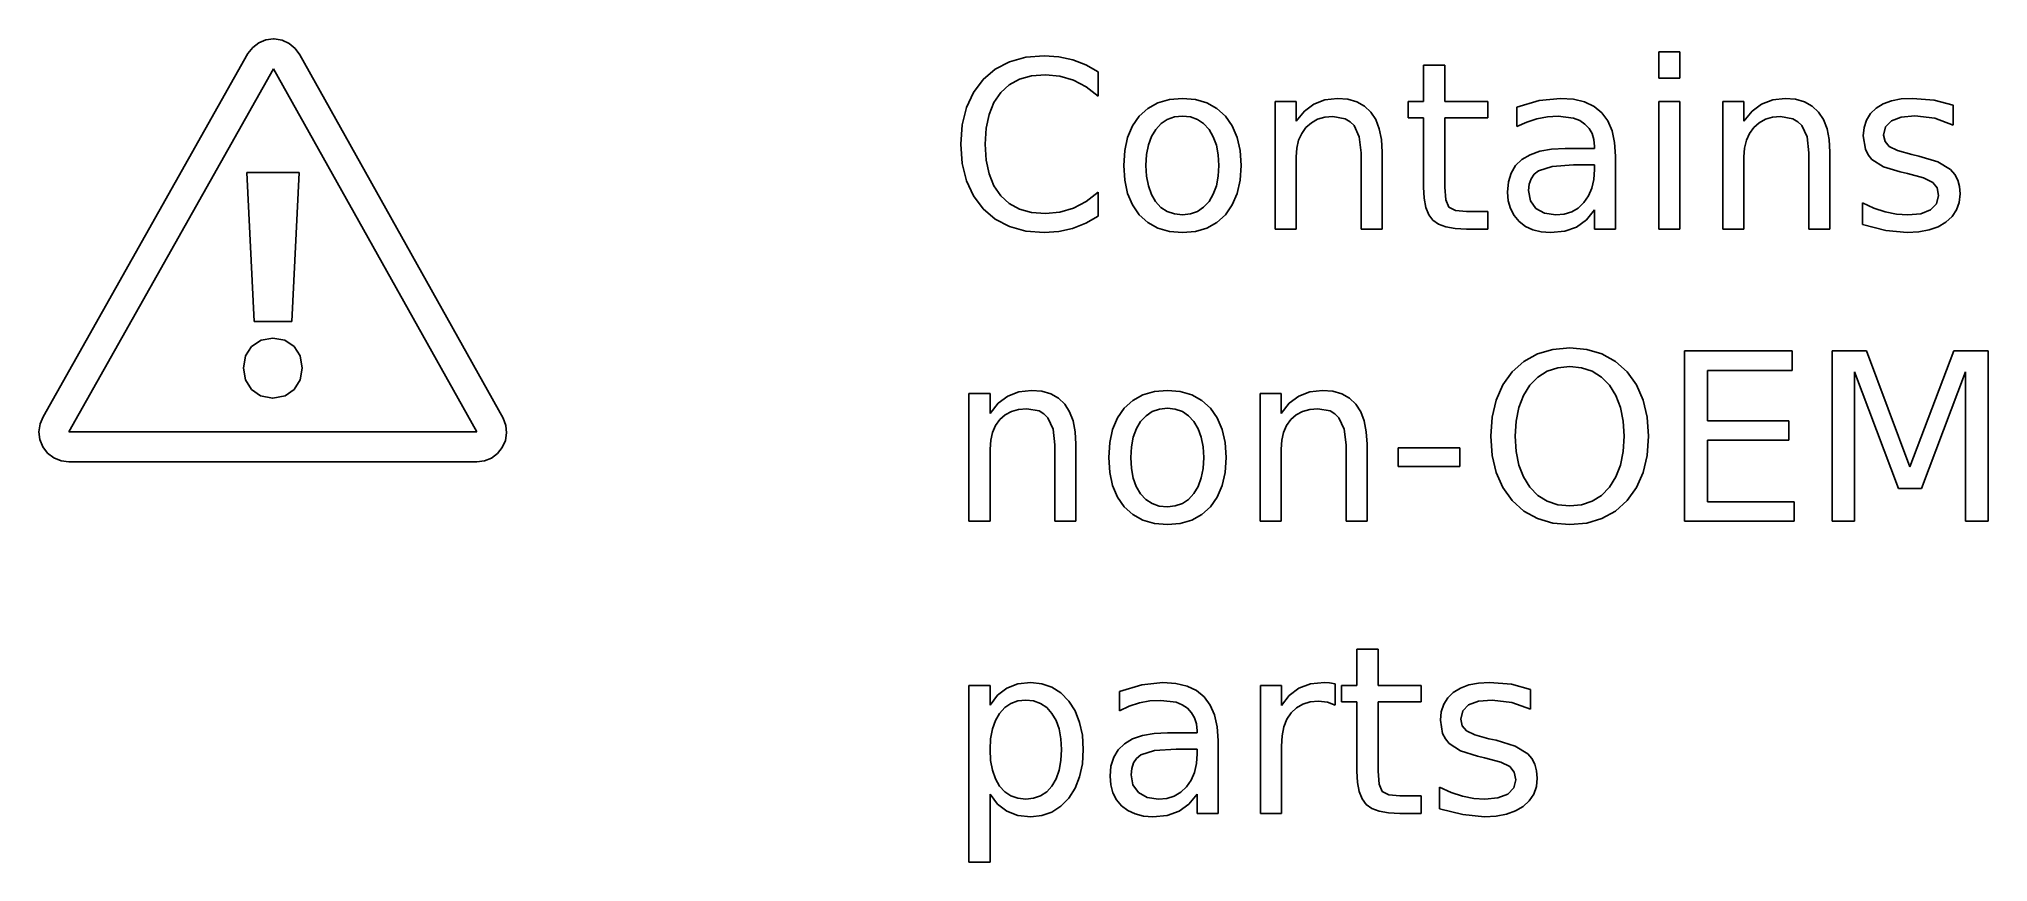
# Model space of a CAD drawing. Extents: x 0 to 226, y -19 to 76.
import ezdxf

# ---------------------------------------------------------------- set-up
doc = ezdxf.new("R2010")
doc.units = 0

msp = doc.modelspace()

# ---------------------------------------------------------------- linework, layer by layer
at = {"layer": 'Layer 1'}
for p, q in [((24.2265, 74.5764), (24.78201, 75.282369)), ((24.78201, 75.282369), (25.487963, 75.811331)), ((25.487963, 75.811331), (26.30557, 76.143338)), ((26.30557, 76.143338), (27.19604, 76.25844)), ((27.19604, 76.25844), (27.2897, 76.2584)), ((27.2897, 76.2584), (28.200296, 76.112892)), ((28.200296, 76.112892), (29.024345, 75.739076)), ((29.024345, 75.739076), (29.722822, 75.163064)), ((29.722822, 75.163064), (30.2567, 74.41097)), ((187.818, 74.78711), (190.252, 74.7871)), ((187.818, 71.7047), (187.818, 74.78711)), ((190.252, 74.7871), (190.252, 71.7047)), ((0.488527, 32.46325), (24.2265, 74.5764)), ((27.19324, 72.79812), (3.46914, 30.69622)), ((50.76584, 30.69622), (27.19324, 72.79812)), ((30.2567, 74.41097), (53.8265, 32.29527)), ((109.47478, 71.5592), (110.883683, 72.763051)), ((110.883683, 72.763051), (112.530712, 73.622945)), ((112.530712, 73.622945), (114.415868, 74.138881)), ((114.415868, 74.138881), (116.53915, 74.31086)), ((116.53915, 74.31086), (118.258942, 74.191797)), ((118.258942, 74.191797), (119.8729, 73.83461)), ((119.8729, 73.83461), (121.39756, 73.252527)), ((121.39756, 73.252527), (122.823, 72.43232)), ((122.823, 72.43232), (122.823, 72.4323)), ((122.823, 72.4323), (122.823, 69.6145)), ((160.553, 69.0192), (160.553, 73.2261)), ((160.553, 73.2261), (163, 73.2261)), ((163, 73.2261), (163, 69.0192)), ((107.540012, 68.314752), (108.346166, 70.063481)), ((108.346166, 70.063481), (109.47478, 71.5592)), ((112.510973, 70.946499), (111.51217, 70.03782)), ((113.708212, 71.595555), (112.510973, 70.946499)), ((115.103888, 71.984989), (113.708212, 71.595555)), ((116.698, 72.1148), (115.103888, 71.984989)), ((118.36825, 71.959375), (116.698, 72.1148)), ((119.939, 71.4931), (118.36825, 71.959375)), ((121.4275, 70.71255), (119.939, 71.4931)), ((122.823, 69.6145), (121.4275, 70.71255)), ((190.252, 71.7047), (187.818, 71.7047)), ((107.056321, 66.313016), (107.540012, 68.314752)), ((110.725033, 68.89019), (110.162792, 67.51105)), ((111.51217, 70.03782), (110.725033, 68.89019)), ((127.58538, 67.3127), (128.577569, 68.215591)), ((128.577569, 68.215591), (129.741735, 68.860513)), ((129.741735, 68.860513), (131.077879, 69.247466)), ((131.077879, 69.247466), (132.586, 69.37645)), ((132.586, 69.37645), (134.088337, 69.247466)), ((132.586, 69.37645), (132.586, 69.37645)), ((134.088337, 69.247466), (135.420348, 68.860513)), ((135.420348, 68.860513), (136.582032, 68.215591)), ((136.582032, 68.215591), (137.57339, 67.3127)), ((143.329, 54.2026), (143.329, 69.0192)), ((143.329, 69.0192), (145.776, 69.0192)), ((145.776, 69.0192), (145.776, 66.7174)), ((145.776, 66.7174), (146.725192, 67.88487)), ((146.725192, 67.88487), (147.82652, 68.715)), ((147.82652, 68.715), (149.10644, 69.211094)), ((149.10644, 69.211094), (150.56496, 69.376458)), ((150.56496, 69.376458), (151.763853, 69.277239)), ((151.763853, 69.277239), (152.807302, 68.979583)), ((152.807302, 68.979583), (153.695308, 68.483489)), ((153.695308, 68.483489), (154.42787, 67.788958)), ((158.767, 67.1275), (158.767, 69.0192)), ((158.767, 69.0192), (160.553, 69.0192)), ((163, 69.0192), (168.014, 69.0192)), ((168.014, 69.0192), (168.014, 67.1275)), ((171.374, 68.3445), (173.96691, 69.111791)), ((171.37418, 66.095568), (171.374, 68.3445)), ((173.96691, 69.111791), (176.41431, 69.376374)), ((176.41431, 69.376374), (177.919951, 69.272195)), ((177.919951, 69.272195), (179.222195, 68.959657)), ((179.222195, 68.959657), (180.321041, 68.43876)), ((180.321041, 68.43876), (181.21649, 67.709504)), ((187.818, 69.0192), (190.252, 69.0192)), ((187.818, 54.2026), (187.818, 69.0192)), ((190.252, 69.0192), (190.252, 54.2026)), ((195.253, 54.2026), (195.253, 69.0192)), ((195.253, 69.0192), (197.7, 69.0192)), ((197.7, 69.0192), (197.7, 66.7174)), ((197.7, 66.7174), (198.649192, 67.88487)), ((198.649192, 67.88487), (199.75052, 68.715)), ((199.75052, 68.715), (201.030437, 69.211094)), ((201.030437, 69.211094), (202.48895, 69.376458)), ((202.48895, 69.376458), (203.687843, 69.277239)), ((203.687843, 69.277239), (204.731292, 68.979583)), ((204.731292, 68.979583), (205.619298, 68.483489)), ((205.619298, 68.483489), (206.35186, 67.788958)), ((212.371266, 67.61032), (213.019497, 68.238702)), ((213.019497, 68.238702), (213.838053, 68.73645)), ((213.838053, 68.73645), (214.81205, 69.091984)), ((214.81205, 69.091984), (215.941488, 69.305305)), ((215.941488, 69.305305), (217.226367, 69.376412)), ((217.226367, 69.376412), (219.766367, 69.177975)), ((219.766367, 69.177975), (221.962407, 68.582663)), ((221.962407, 68.582663), (221.963, 68.5827)), ((221.963, 68.5827), (221.963, 66.2808)), ((106.89509, 64.05827), (107.056321, 66.313016)), ((109.825448, 65.9004), (109.713, 64.05824)), ((110.162792, 67.51105), (109.825448, 65.9004)), ((126.236003, 64.852075), (126.798243, 66.181606)), ((126.798243, 66.181606), (127.58538, 67.3127)), ((129.49038, 65.77812), (128.992632, 64.946338)), ((130.110494, 66.449499), (129.49038, 65.77812)), ((130.833135, 66.929055), (130.110494, 66.449499)), ((131.658304, 67.216789), (130.833135, 66.929055)), ((132.586, 67.3127), (131.658304, 67.216789)), ((133.507904, 67.215962), (132.586, 67.3127)), ((132.586, 67.3127), (132.586, 67.3127)), ((134.328937, 66.925747), (133.507904, 67.215962)), ((135.049099, 66.442057), (134.328937, 66.925747)), ((135.66839, 65.76489), (135.049099, 66.442057)), ((136.166138, 64.928974), (135.66839, 65.76489)), ((137.57339, 67.3127), (138.366311, 66.181606)), ((138.366311, 66.181606), (138.932683, 64.852075)), ((146.913322, 66.00297), (146.415574, 65.317534)), ((147.534266, 66.552807), (146.913322, 66.00297)), ((148.259389, 66.945548), (147.534266, 66.552807)), ((149.088691, 67.181192), (148.259389, 66.945548)), ((150.022172, 67.25974), (149.088691, 67.181192)), ((151.457533, 66.998465), (150.022172, 67.25974)), ((152.021425, 66.671871), (151.457533, 66.998465)), ((152.482792, 66.21464), (152.021425, 66.671871)), ((153.097948, 64.904955), (152.482792, 66.21464)), ((154.42787, 67.788958), (155.000859, 66.908392)), ((155.000859, 66.908392), (155.410138, 65.840965)), ((155.410138, 65.840965), (155.655704, 64.586677)), ((160.553, 67.1275), (158.767, 67.1275)), ((160.55307, 59.08416), (160.553, 67.1275)), ((168.014, 67.1275), (163, 67.1275)), ((163, 67.1275), (163, 59.0841)), ((172.50858, 66.628042), (171.37418, 66.095568)), ((173.68928, 67.00838), (172.50858, 66.628042)), ((174.909668, 67.236583), (173.68928, 67.00838)), ((176.16313, 67.312651), (174.909668, 67.236583)), ((177.935835, 67.081141), (176.16313, 67.312651)), ((178.653516, 66.791753), (177.935835, 67.081141)), ((179.25875, 66.38661), (178.653516, 66.791753)), ((179.744922, 65.882249), (179.25875, 66.38661)), ((180.092188, 65.281977), (179.744922, 65.882249)), ((181.21649, 67.709504), (181.911021, 66.768581)), ((181.911021, 66.768581), (182.407115, 65.612684)), ((182.407115, 65.612684), (182.704771, 64.241811)), ((198.838322, 66.00297), (198.340574, 65.317534)), ((199.459263, 66.552807), (198.838322, 66.00297)), ((200.184384, 66.945548), (199.459263, 66.552807)), ((201.013688, 67.181192), (200.184384, 66.945548)), ((201.947172, 67.25974), (201.013688, 67.181192)), ((203.382533, 66.998465), (201.947172, 67.25974)), ((203.946425, 66.671871), (203.382533, 66.998465)), ((204.407792, 66.21464), (203.946425, 66.671871)), ((205.022948, 64.904955), (204.407792, 66.21464)), ((206.35186, 67.788958), (206.924849, 66.908392)), ((206.924849, 66.908392), (207.334127, 65.840965)), ((207.334127, 65.840965), (207.579694, 64.586677)), ((211.537827, 65.010792), (211.630431, 65.996365)), ((211.630431, 65.996365), (211.908244, 66.862874)), ((211.908244, 66.862874), (212.371266, 67.61032)), ((214.118113, 66.088977), (213.893217, 65.116637)), ((214.7928, 66.783507), (214.118113, 66.088977)), ((215.930512, 67.200226), (214.7928, 66.783507)), ((217.51801, 67.339132), (215.930512, 67.200226)), ((219.81988, 67.074549), (217.51801, 67.339132)), ((221.963, 66.2808), (219.81988, 67.074549)), ((107.056321, 61.808486), (106.89509, 64.05827)), ((109.713, 64.05824), (109.825448, 62.221041)), ((125.78621, 61.5977), (125.898658, 63.324106)), ((125.898658, 63.324106), (126.236003, 64.852075)), ((128.637098, 63.972342), (128.423777, 62.856133)), ((128.992632, 64.946338), (128.637098, 63.972342)), ((136.521673, 63.955805), (136.166138, 64.928974)), ((136.734993, 62.845384), (136.521673, 63.955805)), ((138.932683, 64.852075), (139.272506, 63.324106)), ((139.272506, 63.324106), (139.38578, 61.5977)), ((145.846719, 63.604359), (145.775612, 62.57662)), ((146.06004, 64.517998), (145.846719, 63.604359)), ((146.415574, 65.317534), (146.06004, 64.517998)), ((153.303, 63.0661), (153.097948, 64.904955)), ((155.655704, 64.586677), (155.73756, 63.145528)), ((174.046445, 63.238061), (175.399126, 63.476186)), ((175.399126, 63.476186), (176.95686, 63.555561)), ((176.95686, 63.555561), (180.37, 63.5556)), ((180.300547, 64.585794), (180.092188, 65.281977)), ((180.37, 63.7937), (180.300547, 64.585794)), ((180.37, 63.5556), (180.37, 63.7937)), ((182.704771, 64.241811), (182.80399, 62.655964)), ((197.771719, 63.604359), (197.700612, 62.57662)), ((197.98504, 64.517998), (197.771719, 63.604359)), ((198.340574, 65.317534), (197.98504, 64.517998)), ((205.228, 63.0661), (205.022948, 64.904955)), ((207.579694, 64.586677), (207.66155, 63.145528)), ((211.789182, 63.4729), (211.537827, 65.010792)), ((212.103376, 62.840381), (211.789182, 63.4729)), ((213.893217, 65.116637), (214.055274, 64.359269)), ((214.055274, 64.359269), (214.541447, 63.780497)), ((214.541447, 63.780497), (215.517095, 63.314169)), ((215.517095, 63.314169), (217.147587, 62.867685)), ((107.540012, 59.808402), (107.056321, 61.808486)), ((109.825448, 62.221041), (110.162792, 60.612045)), ((125.898658, 59.876255), (125.78621, 61.5977)), ((128.423777, 62.856133), (128.35267, 61.59771)), ((128.35267, 61.59771), (128.42295, 60.33846)), ((136.8061, 61.59771), (136.734993, 62.845384)), ((136.734993, 60.344248), (136.8061, 61.59771)), ((139.38578, 61.5977), (139.272506, 59.876255)), ((145.775612, 62.57662), (145.776, 54.2026)), ((153.303, 54.2026), (153.303, 63.0661)), ((155.73756, 63.145528), (155.737, 63.1455)), ((155.737, 63.1455), (155.737, 54.2026)), ((170.706088, 60.707984), (171.226984, 61.573667)), ((171.226984, 61.573667), (171.95624, 62.285561)), ((171.95624, 62.285561), (172.898816, 62.841186)), ((172.898816, 62.841186), (174.046445, 63.238061)), ((175.451998, 61.481928), (173.86119, 60.975913)), ((177.949, 61.6506), (175.451998, 61.481928)), ((180.37, 61.6506), (177.949, 61.6506)), ((180.293032, 59.97629), (180.369926, 61.108211)), ((180.369926, 61.108211), (180.37, 61.6506)), ((182.80399, 62.655964), (182.8041, 62.65602)), ((182.8041, 62.65602), (182.804, 54.2026)), ((197.700612, 62.57662), (197.7, 54.2026)), ((205.228, 54.2026), (205.228, 63.0661)), ((207.66155, 63.145528), (207.662, 63.1455)), ((207.662, 63.1455), (207.662, 54.2026)), ((212.543247, 62.298812), (212.103376, 62.840381)), ((213.862852, 61.445529), (212.543247, 62.298812)), ((215.810847, 60.843602), (213.862852, 61.445529)), ((217.147587, 62.867685), (217.981025, 62.682477)), ((217.981025, 62.682477), (220.196907, 62.011097)), ((220.196907, 62.011097), (221.658735, 61.108207)), ((221.658735, 61.108207), (222.139119, 60.555061)), ((30.152037, 60.7898), (24.1187, 60.7898)), ((24.1187, 60.7898), (24.9597, 43.4902)), ((29.3192, 43.4902), (30.152037, 60.7898)), ((108.346166, 58.058021), (107.540012, 59.808402)), ((110.162792, 60.612045), (110.725033, 59.231251)), ((110.725033, 59.231251), (111.51217, 58.07866)), ((126.236003, 58.34994), (125.898658, 59.876255)), ((128.42295, 60.33846), (128.63379, 59.21977)), ((128.63379, 59.21977), (128.98519, 58.24164)), ((136.166138, 58.254043), (136.521673, 59.229692)), ((136.521673, 59.229692), (136.734993, 60.344248)), ((139.272506, 59.876255), (138.932683, 58.34994)), ((160.620042, 57.802582), (160.55307, 59.08416)), ((163, 59.0841), (163.122369, 57.595822)), ((170.28937, 58.515251), (170.393549, 59.688512)), ((170.393549, 59.688512), (170.706088, 60.707984)), ((172.794587, 59.428103), (172.72348, 58.674043)), ((173.007907, 60.063102), (172.794587, 59.428103)), ((173.363442, 60.579039), (173.007907, 60.063102)), ((173.86119, 60.975913), (173.363442, 60.579039)), ((179.677877, 58.064675), (180.062349, 58.961779)), ((180.062349, 58.961779), (180.293032, 59.97629)), ((216.657513, 60.645165), (215.810847, 60.843602)), ((218.519514, 60.14576), (216.657513, 60.645165)), ((219.581153, 59.626515), (218.519514, 60.14576)), ((220.087169, 58.981596), (219.581153, 59.626515)), ((220.255841, 58.105165), (220.087169, 58.981596)), ((222.139119, 60.555061), (222.48225, 59.901044)), ((222.48225, 59.901044), (222.688129, 59.146156)), ((222.688129, 59.146156), (222.756755, 58.290397)), ((109.47478, 56.55734), (108.346166, 58.058021)), ((110.883683, 55.359273), (109.47478, 56.55734)), ((111.51217, 58.07866), (112.510973, 57.175769)), ((112.510973, 57.175769), (113.708213, 56.530847)), ((113.708213, 56.530847), (115.103888, 56.143894)), ((118.36818, 56.170352), (119.93914, 56.63668)), ((119.93914, 56.63668), (121.42742, 57.4172)), ((121.42742, 57.4172), (122.8231, 58.51522)), ((122.8231, 58.51522), (122.823, 55.7239)), ((126.798243, 57.018755), (126.236003, 58.34994)), ((127.58538, 55.8827), (126.798243, 57.018755)), ((128.98519, 58.24164), (129.47715, 57.40407)), ((129.47715, 57.40407), (130.098094, 56.738479)), ((130.098094, 56.738479), (130.823218, 56.263057)), ((134.328942, 56.266365), (135.049103, 56.745921)), ((135.049103, 56.745921), (135.66839, 57.4173)), ((135.66839, 57.4173), (136.166138, 58.254043)), ((138.366311, 57.018755), (137.57339, 55.8827)), ((138.932683, 58.34994), (138.366311, 57.018755)), ((160.82096, 56.73598), (160.620042, 57.802582)), ((161.155822, 55.884352), (160.82096, 56.73598)), ((163.122369, 57.595822), (163.489477, 56.75577)), ((163.489477, 56.75577), (164.246846, 56.368817)), ((170.372879, 57.497434), (170.28937, 58.515251)), ((170.623408, 56.587104), (170.372879, 57.497434)), ((171.040954, 55.784259), (170.623408, 56.587104)), ((172.72348, 58.674043), (172.935147, 57.509875)), ((172.935147, 57.509875), (173.570146, 56.610293)), ((173.570146, 56.610293), (174.582177, 56.044747)), ((177.720791, 56.213419), (178.48064, 56.659903)), ((178.48064, 56.659903), (179.139616, 57.284981)), ((179.139616, 57.284981), (179.677877, 58.064675)), ((211.432595, 54.744988), (211.432, 57.2585)), ((211.432, 57.2585), (212.77145, 56.643345)), ((212.77145, 56.643345), (214.09106, 56.20017)), ((219.3298, 56.438295), (220.024331, 57.152668)), ((220.024331, 57.152668), (220.255841, 58.105165)), ((222.654229, 57.312266), (222.34665, 56.441622)), ((222.756755, 58.290397), (222.654229, 57.312266)), ((112.530712, 54.50351), (110.883683, 55.359273)), ((114.415868, 53.990053), (112.530712, 54.50351)), ((115.103888, 56.143894), (116.698, 56.01491)), ((116.698, 56.01491), (118.36818, 56.170352)), ((119.84644, 54.29515), (118.239097, 53.937962)), ((121.377715, 54.890463), (119.84644, 54.29515)), ((122.823, 55.7239), (121.377715, 54.890463)), ((128.577565, 54.979809), (127.58538, 55.8827)), ((129.74173, 54.334888), (128.577565, 54.979809)), ((131.077875, 53.947934), (129.74173, 54.334888)), ((130.823218, 56.263057), (131.652519, 55.977804)), ((131.652519, 55.977804), (132.586, 55.88272)), ((132.586, 55.88272), (133.507908, 55.978631)), ((133.507908, 55.978631), (134.328942, 56.266365)), ((135.420343, 54.334888), (134.088333, 53.947934)), ((136.582028, 54.979809), (135.420343, 54.334888)), ((137.57339, 55.8827), (136.582028, 54.979809)), ((161.62463, 55.2477), (161.155822, 55.884352)), ((162.269551, 54.790469), (161.62463, 55.2477)), ((163.132752, 54.463875), (162.269551, 54.790469)), ((164.214236, 54.267919), (163.132752, 54.463875)), ((165.514, 54.2026), (164.214236, 54.267919)), ((164.246846, 56.368817), (165.513537, 56.239833)), ((165.513537, 56.239833), (168.014, 56.2399)), ((168.014, 56.2399), (168.014, 54.2026)), ((171.62552, 55.088901), (171.040954, 55.784259)), ((172.358087, 54.533276), (171.62552, 55.088901)), ((173.206408, 54.136401), (172.358087, 54.533276)), ((174.582177, 56.044747), (175.898476, 55.856231)), ((175.898476, 55.856231), (176.86007, 55.945528)), ((176.86007, 55.945528), (177.720791, 56.213419)), ((178.29302, 54.4539), (176.910573, 53.977651)), ((179.434037, 55.277415), (178.29302, 54.4539)), ((180.37, 56.4515), (179.434037, 55.277415)), ((180.37, 54.2026), (180.37, 56.4515)), ((214.144575, 54.057072), (211.432595, 54.744988)), ((214.09106, 56.20017), (215.394132, 55.942201)), ((215.394132, 55.942201), (216.68397, 55.856212)), ((216.68397, 55.856212), (218.205322, 56.001733)), ((218.205322, 56.001733), (219.3298, 56.438295)), ((220.22585, 54.496113), (219.181575, 54.119909)), ((221.116335, 55.022797), (220.22585, 54.496113)), ((221.834019, 55.678466), (221.116335, 55.022797)), ((222.34665, 56.441622), (221.834019, 55.678466)), ((116.53915, 53.8189), (114.415868, 53.990053)), ((118.239097, 53.937962), (116.53915, 53.8189)), ((132.586, 53.81895), (131.077875, 53.947934)), ((134.088333, 53.947934), (132.586, 53.81895)), ((145.776, 54.2026), (143.329, 54.2026)), ((155.737, 54.2026), (153.303, 54.2026)), ((168.014, 54.2026), (165.514, 54.2026)), ((174.170482, 53.898276), (173.206408, 54.136401)), ((175.25031, 53.818901), (174.170482, 53.898276)), ((176.910573, 53.977651), (175.25031, 53.818901)), ((182.804, 54.2026), (180.37, 54.2026)), ((190.252, 54.2026), (187.818, 54.2026)), ((197.7, 54.2026), (195.253, 54.2026)), ((207.662, 54.2026), (205.228, 54.2026)), ((216.631655, 53.818947), (214.144575, 54.057072)), ((217.98351, 53.894188), (216.631655, 53.818947)), ((219.181575, 54.119909), (217.98351, 53.894188)), ((24.9597, 43.4902), (29.3192, 43.4902)), ((24.659519, 40.617428), (25.745818, 41.328934)), ((25.745818, 41.328934), (27.13538, 41.58213)), ((27.13538, 41.58213), (28.51386, 41.329727)), ((28.51386, 41.329727), (29.578468, 40.619543)), ((23.69961, 38.10798), (23.952208, 39.519735)), ((23.952208, 39.519735), (24.659519, 40.617428)), ((29.578468, 40.619543), (30.270808, 39.522114)), ((30.270808, 39.522114), (30.53249, 38.10798)), ((170.83151, 37.65293), (172.185844, 38.874146)), ((172.185844, 38.874146), (173.748537, 39.746443)), ((173.748537, 39.746443), (175.519589, 40.269821)), ((175.519589, 40.269821), (177.499, 40.44428)), ((177.499, 40.44428), (179.4718, 40.269821)), ((177.499, 40.44428), (177.499, 40.44428)), ((179.4718, 40.269821), (181.23624, 39.746443)), ((181.23624, 39.746443), (182.79232, 38.874146)), ((182.79232, 38.874146), (184.14004, 37.65293)), ((190.808, 40.0871), (203.296, 40.0871)), ((190.808, 20.3359), (190.808, 40.0871)), ((203.296, 40.0871), (203.296, 37.8381)), ((207.927, 40.0871), (211.908, 40.0871)), ((207.927, 20.3359), (207.927, 40.0871)), ((211.908, 40.0871), (216.94831, 26.6463)), ((216.94831, 26.6463), (222.01508, 40.0871)), ((222.01508, 40.0871), (225.998, 40.0871)), ((225.998, 40.0871), (225.998, 20.3359)), ((23.945294, 36.724833), (23.69961, 38.10798)), ((24.635109, 35.62294), (23.945294, 36.724833)), ((30.291738, 36.724757), (29.607375, 35.622864)), ((30.5325, 38.1079), (30.291738, 36.724757)), ((30.53249, 38.10798), (30.5325, 38.1079)), ((169.743413, 36.144807), (170.83151, 37.65293)), ((173.803109, 37.054311), (172.8688, 36.10512)), ((174.886245, 37.732305), (173.803109, 37.054311)), ((176.118209, 38.139101), (174.886245, 37.732305)), ((177.499, 38.2747), (176.118209, 38.139101)), ((178.878142, 38.139101), (177.499, 38.2747)), ((177.499, 38.2747), (177.499, 38.2747)), ((180.105147, 37.732305), (178.878142, 38.139101)), ((181.180017, 37.054311), (180.105147, 37.732305)), ((182.10275, 36.10512), (181.180017, 37.054311)), ((184.14004, 37.65293), (185.228138, 36.144807)), ((203.296, 37.8381), (193.48, 37.8381)), ((193.48, 37.8381), (193.48, 31.9908)), ((210.51978, 37.6794), (210.519, 20.3359)), ((215.613, 24.1327), (210.51978, 37.6794)), ((223.391, 37.6794), (218.29778, 24.1327)), ((223.391, 20.3359), (223.391, 37.6794)), ((25.698196, 34.894322), (24.635109, 35.62294)), ((27.0637, 34.631), (25.698196, 34.894322)), ((27.13539, 34.63092), (27.0637, 34.631)), ((28.536297, 34.894243), (27.13539, 34.63092)), ((29.607375, 35.622864), (28.536297, 34.894243)), ((107.835, 20.3359), (107.835, 35.1526)), ((107.835, 35.1526), (110.282, 35.1526)), ((110.282, 35.1526), (110.282, 32.8507)), ((110.282, 32.8507), (111.231192, 34.018175)), ((111.231192, 34.018175), (112.33252, 34.8483)), ((112.33252, 34.8483), (113.612437, 35.344394)), ((113.612437, 35.344394), (115.07095, 35.509758)), ((115.07095, 35.509758), (116.269843, 35.410539)), ((116.269843, 35.410539), (117.313292, 35.112883)), ((117.313292, 35.112883), (118.201298, 34.616789)), ((118.201298, 34.616789), (118.93386, 33.922258)), ((118.93386, 33.922258), (119.506849, 33.041692)), ((125.83938, 33.446), (126.831569, 34.348891)), ((126.831569, 34.348891), (127.995735, 34.993812)), ((127.995735, 34.993812), (129.331879, 35.380766)), ((129.331879, 35.380766), (130.84, 35.50975)), ((130.84, 35.50975), (132.342337, 35.380766)), ((130.84, 35.50975), (130.84, 35.50975)), ((132.342337, 35.380766), (133.674347, 34.993812)), ((133.674347, 34.993812), (134.836032, 34.348891)), ((134.836032, 34.348891), (135.82739, 33.446)), ((141.582, 20.3359), (141.582, 35.1526)), ((141.582, 35.1526), (144.03, 35.1526)), ((144.03, 35.1526), (144.03, 32.8507)), ((144.03, 32.8507), (144.979192, 34.018175)), ((144.979192, 34.018175), (146.08052, 34.8483)), ((146.08052, 34.8483), (147.36044, 35.344394)), ((147.36044, 35.344394), (148.81896, 35.509758)), ((148.81896, 35.509758), (150.017853, 35.410539)), ((150.017853, 35.410539), (151.061303, 35.112883)), ((151.061303, 35.112883), (151.949308, 34.616789)), ((151.949308, 34.616789), (152.68187, 33.922258)), ((152.68187, 33.922258), (153.254859, 33.041692)), ((168.499873, 32.414188), (168.9662, 34.39856)), ((168.9662, 34.39856), (169.743413, 36.144807)), ((172.12218, 34.921938), (171.58888, 33.541972)), ((172.8688, 36.10512), (172.12218, 34.921938)), ((182.84937, 34.921938), (182.10275, 36.10512)), ((183.38267, 33.541972), (182.84937, 34.921938)), ((185.228138, 36.144807), (186.00535, 34.39856)), ((186.00535, 34.39856), (186.471677, 32.414188)), ((0.127635, 31.619015), (0.488527, 32.46325)), ((53.8265, 32.29527), (54.137844, 31.457721)), ((111.419322, 32.13637), (110.921574, 31.450934)), ((112.040263, 32.686207), (111.419322, 32.13637)), ((112.765384, 33.078947), (112.040263, 32.686207)), ((113.594688, 33.314592), (112.765384, 33.078947)), ((114.528172, 33.39314), (113.594688, 33.314592)), ((115.963533, 33.131865), (114.528172, 33.39314)), ((116.527425, 32.805271), (115.963533, 33.131865)), ((116.988792, 32.34804), (116.527425, 32.805271)), ((117.603948, 31.038355), (116.988792, 32.34804)), ((119.506849, 33.041692), (119.916127, 31.974263)), ((119.916127, 31.974263), (120.161694, 30.719972)), ((124.490003, 30.985375), (125.052243, 32.314906)), ((125.052243, 32.314906), (125.83938, 33.446)), ((127.74438, 31.91142), (127.246632, 31.079638)), ((128.364494, 32.582799), (127.74438, 31.91142)), ((129.087135, 33.062355), (128.364494, 32.582799)), ((129.912304, 33.350089), (129.087135, 33.062355)), ((130.84, 33.446), (129.912304, 33.350089)), ((131.761904, 33.349262), (130.84, 33.446)), ((130.84, 33.446), (130.84, 33.446)), ((132.582938, 33.059047), (131.761904, 33.349262)), ((133.303099, 32.575357), (132.582938, 33.059047)), ((133.92239, 31.89819), (133.303099, 32.575357)), ((134.420138, 31.062274), (133.92239, 31.89819)), ((135.82739, 33.446), (136.620311, 32.314906)), ((136.620311, 32.314906), (137.186682, 30.985375)), ((145.167322, 32.13637), (144.669574, 31.450934)), ((145.788266, 32.686207), (145.167322, 32.13637)), ((146.513389, 33.078947), (145.788266, 32.686207)), ((147.342691, 33.314592), (146.513389, 33.078947)), ((148.276172, 33.39314), (147.342691, 33.314592)), ((149.711533, 33.131865), (148.276172, 33.39314)), ((150.275425, 32.805271), (149.711533, 33.131865)), ((150.736792, 32.34804), (150.275425, 32.805271)), ((151.351948, 31.038355), (150.736792, 32.34804)), ((153.254859, 33.041692), (153.664137, 31.974263)), ((153.664137, 31.974263), (153.909704, 30.719972)), ((168.34443, 30.19169), (168.499873, 32.414188)), ((171.2689, 31.965223), (171.16224, 30.19169)), ((171.58888, 33.541972), (171.2689, 31.965223)), ((183.70265, 31.965223), (183.38267, 33.541972)), ((183.80931, 30.19169), (183.70265, 31.965223)), ((186.471677, 32.414188), (186.62712, 30.19169)), ((193.48, 31.9908), (202.886, 31.9908)), ((202.886, 31.9908), (202.886, 29.7419)), ((0.000424, 30.725856), (0.127635, 31.619015)), ((0.106892, 29.830105), (0.000424, 30.725856)), ((0.44704, 28.97809), (0.106892, 29.830105)), ((3.46914, 30.69622), (50.76584, 30.69622)), ((54.090501, 29.712134), (53.727158, 28.88998)), ((54.22662, 30.582361), (54.090501, 29.712134)), ((54.137844, 31.457721), (54.22662, 30.582361)), ((110.352719, 29.737759), (110.281612, 28.71002)), ((110.566039, 30.651397), (110.352719, 29.737759)), ((110.921574, 31.450934), (110.566039, 30.651397)), ((117.809, 29.1995), (117.603948, 31.038355)), ((120.161694, 30.719972), (120.24355, 29.278818)), ((124.04021, 27.731), (124.152658, 29.457406)), ((124.152658, 29.457406), (124.490003, 30.985375)), ((126.891098, 30.105642), (126.677777, 28.989433)), ((127.246632, 31.079638), (126.891098, 30.105642)), ((134.775672, 30.089105), (134.420138, 31.062274)), ((134.988993, 28.978684), (134.775672, 30.089105)), ((137.186682, 30.985375), (137.526506, 29.457406)), ((137.526506, 29.457406), (137.63978, 27.731)), ((144.100719, 29.737759), (144.029612, 28.71002)), ((144.314039, 30.651397), (144.100719, 29.737759)), ((144.669574, 31.450934), (144.314039, 30.651397)), ((151.557, 29.1995), (151.351948, 31.038355)), ((153.909704, 30.719972), (153.99156, 29.278818)), ((168.499873, 27.969193), (168.34443, 30.19169)), ((171.16224, 30.19169), (171.2689, 28.423945)), ((183.70265, 28.423945), (183.80931, 30.19169)), ((186.62712, 30.19169), (186.471677, 27.974154)), ((202.886, 29.7419), (193.48, 29.7419)), ((193.48, 29.7419), (193.48, 22.5849)), ((1.003643, 28.244961), (0.44704, 28.97809)), ((1.719791, 27.691193), (1.003643, 28.244961)), ((2.554366, 27.341101), (1.719791, 27.691193)), ((3.46625, 27.219), (2.554366, 27.341101)), ((50.76584, 27.21896), (3.46625, 27.219)), ((51.64924, 27.334645), (50.76584, 27.21896)), ((52.462632, 27.666708), (51.64924, 27.334645)), ((53.167968, 28.192656), (52.462632, 27.666708)), ((53.7272, 28.89), (53.167968, 28.192656)), ((53.727158, 28.88998), (53.7272, 28.89)), ((110.281612, 28.71002), (110.282, 20.3359)), ((117.809, 20.3359), (117.809, 29.1995)), ((120.24355, 29.278818), (120.244, 29.2788)), ((120.244, 29.2788), (120.244, 20.3359)), ((124.152658, 26.009555), (124.04021, 27.731)), ((126.677777, 28.989433), (126.60667, 27.73101)), ((126.60667, 27.73101), (126.67695, 26.47176)), ((135.0601, 27.73101), (134.988993, 28.978684)), ((134.988993, 26.477548), (135.0601, 27.73101)), ((137.63978, 27.731), (137.526506, 26.009555)), ((144.029612, 28.71002), (144.03, 20.3359)), ((151.557, 20.3359), (151.557, 29.1995)), ((153.99156, 29.278818), (153.991, 29.2788)), ((153.991, 29.2788), (153.991, 20.3359)), ((157.616, 28.8423), (164.747, 28.8423)), ((157.616, 26.6727), (157.616, 28.8423)), ((164.747, 28.8423), (164.747, 26.6727)), ((168.9662, 25.98482), (168.499873, 27.969193)), ((171.2689, 28.423945), (171.58888, 26.85133)), ((183.38267, 26.85133), (183.70265, 28.423945)), ((186.471677, 27.974154), (186.00535, 25.991435)), ((124.490003, 24.48324), (124.152658, 26.009555)), ((126.67695, 26.47176), (126.88779, 25.35307)), ((126.88779, 25.35307), (127.23919, 24.37494)), ((134.420138, 24.387343), (134.775672, 25.362992)), ((134.775672, 25.362992), (134.988993, 26.477548)), ((137.526506, 26.009555), (137.186682, 24.48324)), ((164.747, 26.6727), (157.616, 26.6727)), ((169.743413, 24.238573), (168.9662, 25.98482)), ((171.58888, 26.85133), (172.12218, 25.473845)), ((172.12218, 25.473845), (172.8688, 24.29149)), ((182.10275, 24.29149), (182.84937, 25.473845)), ((182.84937, 25.473845), (183.38267, 26.85133)), ((186.00535, 25.991435), (185.228138, 24.243534)), ((125.052243, 23.152055), (124.490003, 24.48324)), ((125.83938, 22.016), (125.052243, 23.152055)), ((127.23919, 24.37494), (127.73115, 23.53737)), ((127.73115, 23.53737), (128.352094, 22.871779)), ((128.352094, 22.871779), (129.077218, 22.396357)), ((132.582943, 22.399665), (133.303103, 22.879221)), ((133.303103, 22.879221), (133.92239, 23.5506)), ((133.92239, 23.5506), (134.420138, 24.387343)), ((136.620311, 23.152055), (135.82739, 22.016)), ((137.186682, 24.48324), (136.620311, 23.152055)), ((170.83151, 22.73045), (169.743413, 24.238573)), ((172.185841, 21.515023), (170.83151, 22.73045)), ((172.8688, 24.29149), (173.803109, 23.342299)), ((173.803109, 23.342299), (174.886245, 22.664305)), ((174.886245, 22.664305), (176.118209, 22.257509)), ((178.878138, 22.257509), (180.105142, 22.664305)), ((180.105142, 22.664305), (181.180013, 23.342299)), ((181.180013, 23.342299), (182.10275, 24.29149)), ((184.14004, 22.73045), (182.79232, 21.515023)), ((185.228138, 24.243534), (184.14004, 22.73045)), ((218.29778, 24.1327), (215.613, 24.1327)), ((126.831565, 21.113109), (125.83938, 22.016)), ((127.99573, 20.468187), (126.831565, 21.113109)), ((129.331875, 20.081234), (127.99573, 20.468187)), ((129.077218, 22.396357), (129.906519, 22.111104)), ((129.906519, 22.111104), (130.84, 22.01602)), ((130.84, 22.01602), (131.761908, 22.111931)), ((131.761908, 22.111931), (132.582943, 22.399665)), ((133.674342, 20.468187), (132.342333, 20.081234)), ((134.836028, 21.113109), (133.674342, 20.468187)), ((135.82739, 22.016), (134.836028, 21.113109)), ((173.748533, 20.64686), (172.185841, 21.515023)), ((175.519586, 20.125963), (173.748533, 20.64686)), ((176.118209, 22.257509), (177.499, 22.12191)), ((177.499, 22.12191), (178.878138, 22.257509)), ((181.23624, 20.64686), (179.4718, 20.125963)), ((182.79232, 21.515023), (181.23624, 20.64686)), ((193.48, 22.5849), (203.534, 22.5849)), ((203.534, 22.5849), (203.534, 20.3359)), ((110.282, 20.3359), (107.835, 20.3359)), ((120.244, 20.3359), (117.809, 20.3359)), ((130.84, 19.95225), (129.331875, 20.081234)), ((132.342333, 20.081234), (130.84, 19.95225)), ((144.03, 20.3359), (141.582, 20.3359)), ((153.991, 20.3359), (151.557, 20.3359)), ((177.499, 19.95233), (175.519586, 20.125963)), ((179.4718, 20.125963), (177.499, 19.95233)), ((203.534, 20.3359), (190.808, 20.3359)), ((210.519, 20.3359), (207.927, 20.3359)), ((225.998, 20.3359), (223.391, 20.3359)), ((152.827, 1.28595), (152.827, 5.49282)), ((152.827, 5.49282), (155.274, 5.49282)), ((155.274, 5.49282), (155.274, 1.28595)), ((107.835, -19.1663), (107.835, 1.28595)), ((107.835, 1.28595), (110.282, 1.28595)), ((110.282, 1.28595), (110.282, -0.963009)), ((110.282, -0.963009), (111.14851, 0.187931)), ((111.14851, 0.187931), (112.21346, 0.994911)), ((112.21346, 0.994911), (113.503305, 1.481083)), ((113.503305, 1.481083), (115.01804, 1.643141)), ((115.01804, 1.643141), (116.303749, 1.509196)), ((116.303749, 1.509196), (117.462127, 1.107361)), ((117.462127, 1.107361), (118.493174, 0.437636)), ((118.493174, 0.437636), (119.39689, -0.499979)), ((125.284, 0.611262), (127.87691, 1.378553)), ((125.28418, -1.637701), (125.284, 0.611262)), ((127.87691, 1.378553), (130.32431, 1.643136)), ((130.32431, 1.643136), (131.829951, 1.538957)), ((131.829951, 1.538957), (133.132195, 1.226418)), ((133.132195, 1.226418), (134.231041, 0.705522)), ((134.231041, 0.705522), (135.12649, -0.023734)), ((141.635, -13.5307), (141.635, 1.28595)), ((141.635, 1.28595), (144.083, 1.28595)), ((144.083, 1.28595), (144.083, -1.01593)), ((144.083, -1.01593), (144.966046, 0.158155)), ((144.966046, 0.158155), (146.0806, 0.98167)), ((146.0806, 0.98167), (147.443203, 1.477764)), ((147.443203, 1.477764), (149.07039, 1.643128)), ((149.07039, 1.643128), (149.626015, 1.603439)), ((149.626015, 1.603439), (150.300703, 1.510836)), ((150.300703, 1.510836), (150.314, -0.989468)), ((151.041, -0.605821), (151.041, 1.28595)), ((151.041, 1.28595), (152.827, 1.28595)), ((155.274, 1.28595), (160.288, 1.28595)), ((160.288, 1.28595), (160.288, -0.605821)), ((163.344266, -0.122981), (163.992497, 0.505401)), ((163.992497, 0.505401), (164.811053, 1.003149)), ((164.811053, 1.003149), (165.78505, 1.358683)), ((165.78505, 1.358683), (166.914488, 1.572004)), ((166.914488, 1.572004), (168.199367, 1.643111)), ((168.199367, 1.643111), (170.739367, 1.444672)), ((170.739367, 1.444672), (172.935407, 0.849361)), ((172.935, 0.849386), (172.935, -1.45249)), ((172.935407, 0.849361), (172.935, 0.849386)), ((111.38001, -1.92873), (110.899626, -2.762166)), ((111.986898, -1.257351), (111.38001, -1.92873)), ((112.696312, -0.777795), (111.986898, -1.257351)), ((113.508253, -0.490061), (112.696312, -0.777795)), ((114.42272, -0.39415), (113.508253, -0.490061)), ((115.33636, -0.490061), (114.42272, -0.39415)), ((116.14582, -0.777795), (115.33636, -0.490061)), ((116.8511, -1.257351), (116.14582, -0.777795)), ((117.4522, -1.92873), (116.8511, -1.257351)), ((117.938372, -2.762166), (117.4522, -1.92873)), ((119.39689, -0.499979), (120.137722, -1.655875)), ((120.137722, -1.655875), (120.666888, -2.980444)), ((126.41858, -1.105228), (125.28418, -1.637701)), ((127.59928, -0.724891), (126.41858, -1.105228)), ((128.819667, -0.496687), (127.59928, -0.724891)), ((130.07313, -0.420619), (128.819667, -0.496687)), ((131.845835, -0.652129), (130.07313, -0.420619)), ((132.563516, -0.941517), (131.845835, -0.652129)), ((133.16875, -1.34666), (132.563516, -0.941517)), ((133.654922, -1.851021), (133.16875, -1.34666)), ((134.002187, -2.451293), (133.654922, -1.851021)), ((135.12649, -0.023734), (135.821021, -0.964657)), ((135.821021, -0.964657), (136.317115, -2.120554)), ((136.317115, -2.120554), (136.614771, -3.491427)), ((145.181087, -1.875816), (144.700703, -2.617478)), ((145.796243, -1.285467), (145.181087, -1.875816)), ((146.530462, -0.863788), (145.796243, -1.285467)), ((147.383743, -0.610782), (146.530462, -0.863788)), ((148.356087, -0.526446), (147.383743, -0.610782)), ((149.414417, -0.64551), (148.356087, -0.526446)), ((150.314, -0.989468), (149.414417, -0.64551)), ((152.827, -0.605821), (151.041, -0.605821)), ((152.82707, -8.64914), (152.827, -0.605821)), ((160.288, -0.605821), (155.274, -0.605821)), ((155.274, -0.605821), (155.274, -8.64915)), ((162.510827, -2.722509), (162.603431, -1.736936)), ((162.603431, -1.736936), (162.881244, -0.870427)), ((162.881244, -0.870427), (163.344266, -0.122981)), ((165.090113, -1.644313), (164.865217, -2.616653)), ((165.7648, -0.949783), (165.090113, -1.644313)), ((166.902513, -0.533064), (165.7648, -0.949783)), ((168.49001, -0.394158), (166.902513, -0.533064)), ((170.79188, -0.658741), (168.49001, -0.394158)), ((172.935, -1.45249), (170.79188, -0.658741)), ((110.556495, -3.741122), (110.350616, -4.865601)), ((110.899626, -2.762166), (110.556495, -3.741122)), ((118.285637, -3.741122), (117.938372, -2.762166)), ((118.493997, -4.865601), (118.285637, -3.741122)), ((120.666888, -2.980444), (120.984387, -4.473685)), ((120.984387, -4.473685), (121.09022, -6.135599)), ((126.808816, -4.892114), (127.956445, -4.495239)), ((127.956445, -4.495239), (129.309126, -4.257114)), ((129.309126, -4.257114), (130.86686, -4.177739)), ((130.86686, -4.177739), (134.28, -4.17769)), ((134.210547, -3.147476), (134.002187, -2.451293)), ((134.28, -3.93957), (134.210547, -3.147476)), ((134.28, -4.17769), (134.28, -3.93957)), ((136.614771, -3.491427), (136.71399, -5.077274)), ((144.357572, -3.506313), (144.151693, -4.542323)), ((144.700703, -2.617478), (144.357572, -3.506313)), ((162.762182, -4.2604), (162.510827, -2.722509)), ((163.076376, -4.89292), (162.762182, -4.2604)), ((164.865217, -2.616653), (165.027274, -3.374024)), ((165.027274, -3.374024), (165.513447, -3.952803)), ((165.513447, -3.952803), (166.489095, -4.419131)), ((166.489095, -4.419131), (168.119587, -4.865613)), ((110.350616, -4.865601), (110.28199, -6.1356)), ((110.28199, -6.1356), (110.350616, -7.406426)), ((118.56345, -6.1356), (118.493997, -4.865601)), ((118.493997, -7.406426), (118.56345, -6.1356)), ((118.56345, -6.1356), (118.56345, -6.1356)), ((121.09022, -6.135599), (120.984387, -7.797513)), ((124.616087, -7.025317), (125.136984, -6.159633)), ((125.136984, -6.159633), (125.86624, -5.447739)), ((125.86624, -5.447739), (126.808816, -4.892114)), ((127.77119, -6.757378), (127.273442, -7.154252)), ((129.361998, -6.251362), (127.77119, -6.757378)), ((131.859, -6.08269), (129.361998, -6.251362)), ((134.28, -6.08269), (131.859, -6.08269)), ((134.203032, -7.757004), (134.279926, -6.625088)), ((134.279926, -6.625088), (134.28, -6.08269)), ((136.71399, -5.077274), (136.7141, -5.07727)), ((136.7141, -5.07727), (136.714, -13.5307)), ((144.083067, -5.725506), (144.083, -13.5307)), ((144.151693, -4.542323), (144.083067, -5.725506)), ((163.516247, -5.434489), (163.076376, -4.89292)), ((164.835852, -6.287771), (163.516247, -5.434489)), ((166.783847, -6.889699), (164.835852, -6.287771)), ((168.119587, -4.865613), (168.953025, -5.050821)), ((168.953025, -5.050821), (171.168907, -5.722201)), ((171.168907, -5.722201), (172.630735, -6.625091)), ((172.630735, -6.625091), (173.111119, -7.178237)), ((110.350616, -7.406426), (110.556495, -8.533385)), ((110.556495, -8.533385), (110.899626, -9.516476)), ((117.938372, -9.516476), (118.285637, -8.533385)), ((118.285637, -8.533385), (118.493997, -7.406426)), ((120.984387, -7.797513), (120.666888, -9.290754)), ((124.19937, -9.218049), (124.303549, -8.044788)), ((124.303549, -8.044788), (124.616087, -7.025317)), ((126.704587, -8.305187), (126.63348, -9.059248)), ((126.917907, -7.670189), (126.704587, -8.305187)), ((127.273442, -7.154252), (126.917907, -7.670189)), ((133.587877, -9.668614), (133.972349, -8.771513)), ((133.972349, -8.771513), (134.203032, -7.757004)), ((152.894042, -9.930718), (152.82707, -8.64914)), ((155.274, -8.64915), (155.396369, -10.137432)), ((167.630513, -7.088135), (166.783847, -6.889699)), ((169.492514, -7.58754), (167.630513, -7.088135)), ((170.554153, -8.106785), (169.492514, -7.58754)), ((171.060169, -8.751705), (170.554153, -8.106785)), ((171.228841, -9.628135), (171.060169, -8.751705)), ((173.111119, -7.178237), (173.45425, -7.832254)), ((173.45425, -7.832254), (173.660129, -8.587142)), ((173.660129, -8.587142), (173.728755, -9.442901)), ((110.899626, -9.516476), (111.38001, -10.3557)), ((111.38001, -10.3557), (111.986898, -11.021291)), ((111.986898, -11.021291), (112.696312, -11.496712)), ((116.14582, -11.496712), (116.8511, -11.021291)), ((116.8511, -11.021291), (117.4522, -10.3557)), ((117.4522, -10.3557), (117.938372, -9.516476)), ((120.137722, -10.615323), (119.39689, -11.771219)), ((120.666888, -9.290754), (120.137722, -10.615323)), ((124.282879, -10.235866), (124.19937, -9.218049)), ((124.533407, -11.146197), (124.282879, -10.235866)), ((124.950954, -11.949041), (124.533407, -11.146197)), ((126.63348, -9.059248), (126.845146, -10.223415)), ((126.845146, -10.223415), (127.480146, -11.122998)), ((127.480146, -11.122998), (128.492177, -11.688543)), ((131.630791, -11.519871), (132.39064, -11.073386)), ((132.39064, -11.073386), (133.049616, -10.448308)), ((133.049616, -10.448308), (133.587877, -9.668614)), ((134.28, -11.2818), (133.344037, -12.455885)), ((134.28, -13.5307), (134.28, -11.2818)), ((153.09496, -10.99732), (152.894042, -9.930718)), ((153.429823, -11.848948), (153.09496, -10.99732)), ((155.396369, -10.137432), (155.763477, -10.97748)), ((155.763477, -10.97748), (156.520846, -11.364434)), ((162.404595, -12.98831), (162.405, -10.4748)), ((162.405, -10.4748), (163.74445, -11.089956)), ((163.74445, -11.089956), (165.06406, -11.53313)), ((169.178322, -11.731567), (170.3028, -11.295005)), ((170.3028, -11.295005), (170.997331, -10.580632)), ((170.997331, -10.580632), (171.228841, -9.628135)), ((173.31865, -11.291676), (172.806019, -12.054832)), ((173.626229, -10.421032), (173.31865, -11.291676)), ((173.728755, -9.442901), (173.626229, -10.421032)), ((110.282, -11.3082), (110.282, -19.1663)), ((111.14851, -12.462442), (110.282, -11.3082)), ((110.282, -11.3082), (110.282, -11.3082)), ((112.21346, -13.27934), (111.14851, -12.462442)), ((113.503305, -13.755589), (112.21346, -13.27934)), ((112.696312, -11.496712), (113.508253, -11.781966)), ((113.508253, -11.781966), (114.42272, -11.87705)), ((114.42272, -11.87705), (115.33636, -11.781966)), ((115.33636, -11.781966), (116.14582, -11.496712)), ((117.462127, -13.378559), (116.303749, -13.780394)), ((118.493174, -12.708834), (117.462127, -13.378559)), ((119.39689, -11.771219), (118.493174, -12.708834)), ((125.53552, -12.644399), (124.950954, -11.949041)), ((126.268087, -13.200024), (125.53552, -12.644399)), ((127.116408, -13.596899), (126.268087, -13.200024)), ((128.492177, -11.688543), (129.808476, -11.877058)), ((129.808476, -11.877058), (130.77007, -11.787761)), ((130.77007, -11.787761), (131.630791, -11.519871)), ((132.20302, -13.2794), (130.820572, -13.755649)), ((133.344037, -12.455885), (132.20302, -13.2794)), ((136.714, -13.5307), (134.28, -13.5307)), ((144.083, -13.5307), (141.635, -13.5307)), ((153.89863, -12.4856), (153.429823, -11.848948)), ((154.543551, -12.942831), (153.89863, -12.4856)), ((155.406752, -13.269425), (154.543551, -12.942831)), ((156.488236, -13.465381), (155.406752, -13.269425)), ((157.788, -13.5307), (156.488236, -13.465381)), ((156.520846, -11.364434), (157.787537, -11.493419)), ((157.787537, -11.493419), (160.288, -11.4934)), ((160.288, -13.5307), (157.788, -13.5307)), ((160.288, -11.4934), (160.288, -13.5307)), ((165.116575, -13.676226), (162.404595, -12.98831)), ((165.06406, -11.53313), (166.367132, -11.791099)), ((166.367132, -11.791099), (167.65697, -11.877088)), ((167.65697, -11.877088), (169.178322, -11.731567)), ((171.19785, -13.237185), (170.153575, -13.613388)), ((172.088335, -12.710501), (171.19785, -13.237185)), ((172.806019, -12.054832), (172.088335, -12.710501)), ((115.01804, -13.914339), (113.503305, -13.755589)), ((116.303749, -13.780394), (115.01804, -13.914339)), ((128.080482, -13.835024), (127.116408, -13.596899)), ((129.16031, -13.914399), (128.080482, -13.835024)), ((130.820572, -13.755649), (129.16031, -13.914399)), ((167.603655, -13.914351), (165.116575, -13.676226)), ((168.95551, -13.83911), (167.603655, -13.914351)), ((170.153575, -13.613388), (168.95551, -13.83911)), ((110.282, -19.1663), (107.835, -19.1663))]:
    msp.add_line(p, q, dxfattribs=at)

doc.saveas('drawing.dxf')
